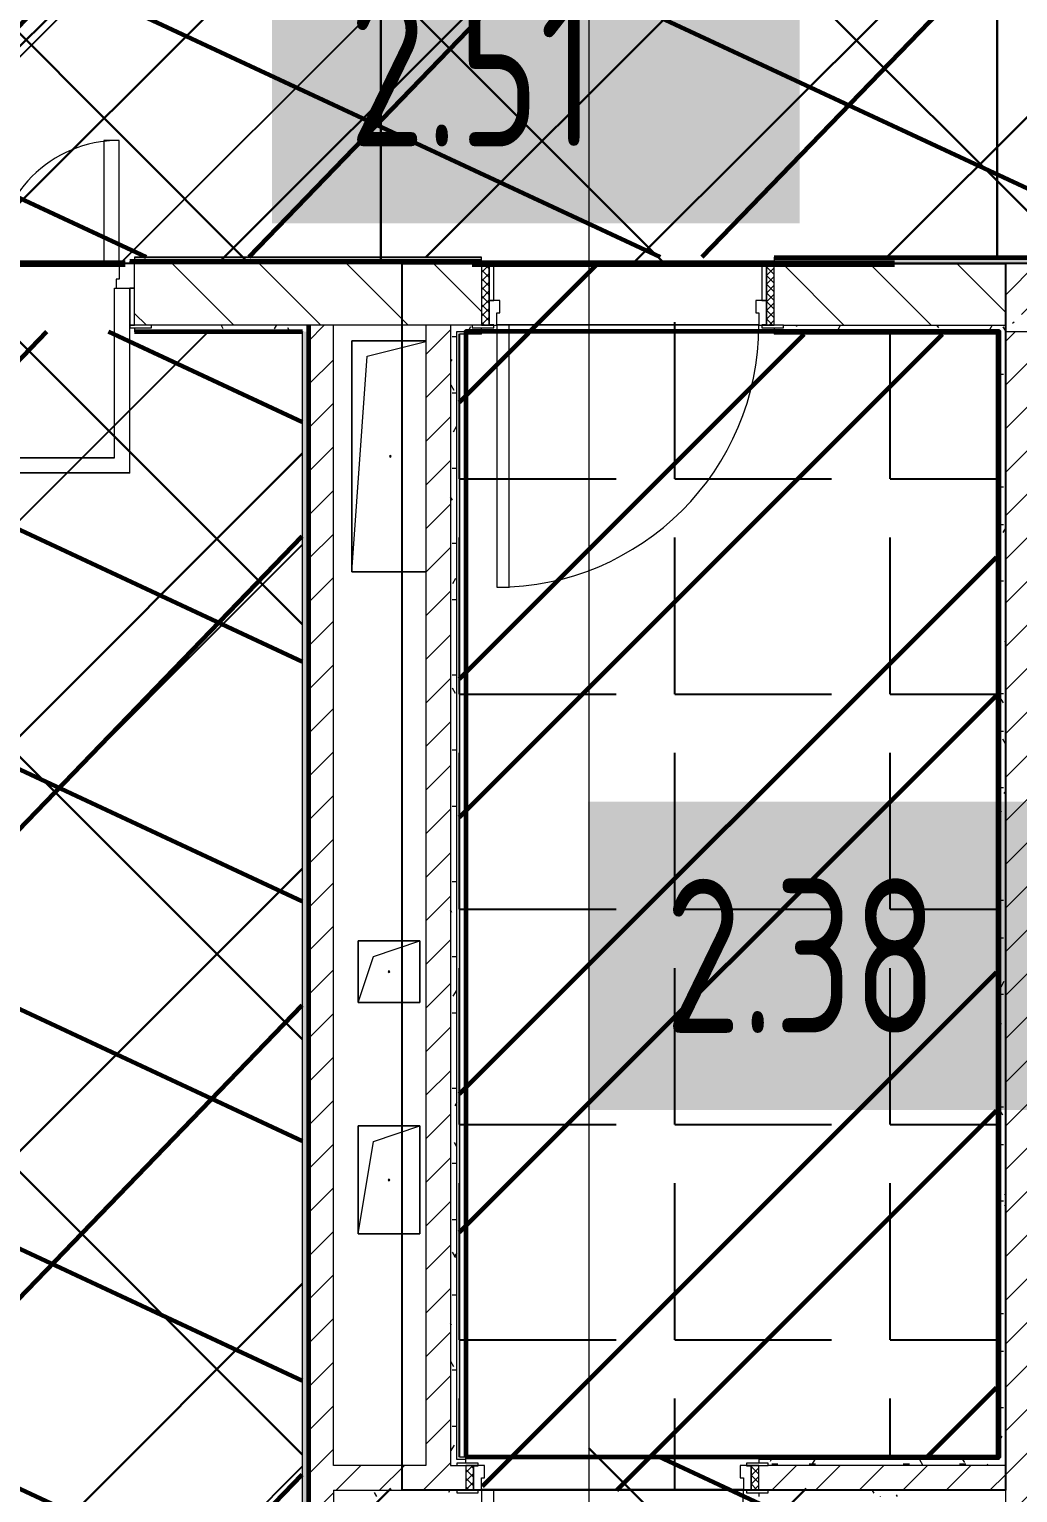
# Model space of a CAD drawing. Header units: millimetres. Extents: x -164500 to 426394, y -51911 to 102118.
# Drawn here: x 239816 to 243022, y 6611 to 11360 of the extents above; entities that cross this region are included whole.
import ezdxf

# ---------------------------------------------------------------- set-up
doc = ezdxf.new("R2010")
doc.units = ezdxf.units.MM
doc.linetypes.add('Осевая', pattern=[6350, 1270, -952.5, 3175, -952.5])
for name, color, linetype, lineweight in [('0) шлифовка', 5, 'Continuous', 60), ('1.4) Плинтус ПЛ-4', 6, 'Continuous', 60), ('196 1-3 этаж гидро изол', 6, 'Continuous', 60), ('284 стык. профилей', 1, 'Continuous', 120), ('5.2) Л-1 Линолеум', 100, 'Continuous', 30), ('7.5) НЗ Линолеум Темпо ПЛЮС', 134, 'Continuous', 30), ('8.1) Нал пол Окт', 5, 'Continuous', 60), ('A-DOOR-2', 7, 'Continuous', 5), ('A-DOOR-FRAM-2', 7, 'Continuous', 5), ('A-FLOR', 7, 'Continuous', 9), ('A-GENM', 7, 'Continuous', 9), ('A-WALL', 7, 'Continuous', 5), ('I-WALL', 7, 'Continuous', 5), ('Оси', 7, 'Continuous', 9), ('Оси-2', 7, 'Осевая', 9)]:
    doc.layers.add(name, color=color, linetype=linetype, lineweight=lineweight)
for name, color, linetype in [('1.2) плитка КР3', 160, 'Continuous'), ('2) защита вин плитк', 6, 'Continuous'), ('3.1) Наливной пол', 3, 'Continuous'), ('3.2.3) Нал-ой пол 4 вып', 3, 'Continuous'), ('3.2.3) Нал-ой пол 5 вып', 5, 'Continuous')]:
    doc.layers.add(name, color=color, linetype=linetype)
doc.layers.add('A-AREA-PATT-2', color=7, linetype='Continuous', lineweight=5, true_color=0xcde0ef, transparency=1)
for name, color, linetype, lineweight, true_color in [('A-DOOR-1', 7, 'Continuous', 5, 0xc0c0c0), ('A-DOOR-FRAM-1', 7, 'Continuous', 5, 0xc0c0c0), ('A-WALL-1', 9, 'Continuous', 5, 0x808080), ('A-WALL-FNSH-1', 9, 'Continuous', 5, 0x808080)]:
    doc.layers.add(name, color=color, linetype=linetype, lineweight=lineweight, true_color=true_color)
doc.styles.add('СПДС', font='ГОСТ тип А.ttf', dxfattribs={"width": 0.9})
pattern_1 = [(45, (148772.12, -0.94), (-70.71068, 70.71068), [])]
pattern_2 = [(0, (148772.123, -0.94), (243.84, 60.96), [20.117, -162.763, 20.117, -162.763, -975.36]), (0, (148772.123, -0.94), (243.84, 60.96), [-365.76, 20.117, -345.643, 20.117, -162.763, -426.72]), (0, (148772.123, -0.94), (243.84, 60.96), [-914.4, 20.117, -101.803, 20.117, -284.683]), (120, (148863.563, 29.54), (-174.71291, 180.691634), [20.117, -162.763, 20.117, -162.763, -975.36]), (120, (148863.563, 29.54), (-174.71291, 180.691634), [-365.76, 20.117, -345.643, 20.117, -162.763, -426.72]), (120, (148863.563, 29.54), (-174.71291, 180.691634), [-914.4, 20.117, -101.803, 20.117, -284.683]), (240, (148894.043, 151.46), (-69.12709, -241.651634), [20.117, -162.763, 20.117, -162.763, -975.36]), (240, (148894.043, 151.46), (-69.12709, -241.651634), [-365.76, 20.117, -345.643, 20.117, -162.763, -426.72]), (240, (148894.043, 151.46), (-69.12709, -241.651634), [-914.4, 20.117, -101.803, 20.117, -284.683])]
pattern_3 = [(45, (240701.1, 10378.5), (-1347.04, 1347.04), [])]
pattern_4 = [(45, (238403.1, 10379), (-1347.04, 1347.04), [])]

# ---------------------------------------------------------------- blocks, each defined once
blk = doc.blocks.new('GM_Отверстие прямоугольное _в плите_ - Отверстие-21984790-Объем проектирования 2 этажа')
at = {"layer": 'A-GENM'}
for p, q in [((-125, -375), (-125, 375)), ((-125, 375), (115, 375)), ((115, 375), (-125, 375)), ((-125, 375), (-125, -375)), ((-75, 325), (115, 372.5)), ((-125, -375), (-75, 325)), ((115, -375), (-125, -375)), ((-125, -375), (115, -375))]:
    blk.add_line(p, q, dxfattribs=at)
for start, end in [(360, 180), (180, 360)]:
    blk.add_arc((0, 0), 2.5, start, end, dxfattribs=at)
blk = doc.blocks.new('GM_Отверстие прямоугольное _в плите_ - Отверстие-21979518-Объем проектирования 2 этажа')
at = {"layer": 'A-GENM'}
for p, q in [((-100, -100), (-100, 100)), ((-100, 100), (100, 100)), ((100, 100), (-100, 100)), ((-100, 100), (-100, -100)), ((-50, 50), (100, 100)), ((100, 100), (100, -100)), ((100, -100), (100, 100)), ((-100, -100), (-50, 50)), ((100, -100), (-100, -100)), ((-100, -100), (100, -100))]:
    blk.add_line(p, q, dxfattribs=at)
for start, end in [(360, 180), (180, 360)]:
    blk.add_arc((0, 0), 2.5, start, end, dxfattribs=at)
blk = doc.blocks.new('GM_Отверстие прямоугольное _в плите_ - Отверстие-21985006-Объем проектирования 2 этажа')
at = {"layer": 'A-GENM'}
for p, q in [((-100, -175), (-100, 175)), ((-100, 175), (100, 175)), ((100, 175), (-100, 175)), ((-100, 175), (-100, -175)), ((-50, 125), (100, 175)), ((100, 175), (100, -175)), ((100, -175), (100, 175)), ((-100, -175), (-50, 125)), ((100, -175), (-100, -175)), ((-100, -175), (100, -175))]:
    blk.add_line(p, q, dxfattribs=at)
for start, end in [(360, 180), (180, 360)]:
    blk.add_arc((0, 0), 2.5, start, end, dxfattribs=at)

msp = doc.modelspace()

# ---------------------------------------------------------------- hatches: boundary and pattern name
at = {"layer": '0) шлифовка', "true_color": 0x2776bb}
h = msp.add_hatch(dxfattribs=at)
h.set_pattern_fill('ANSI31', color=152, scale=222, angle=110)
h.set_pattern_definition([(155, (191173.1, 26480), (-297.8825, -638.811), [])])
h.paths.add_polyline_path([(247251.123, 13399), (247222.123, 13399), (245277.123, 13399), (245277.123, 13392), (245207.123, 13392), (243837.123, 13392.838), (243837.123, 13392), (243767.123, 13392), (243282.123, 13392.339), (243282.123, 13392), (243212.123, 13392), (241842.123, 13393.015), (241842.123, 13392), (241772.123, 13392), (241127.123, 13392.564), (241127.123, 13392), (241047.123, 13392), (241047.123, 13399), (240037.123, 13399), (240037.123, 13392), (239967.123, 13392), (239277.123, 13392.779), (239277.123, 13392), (239197.123, 13392), (239197.123, 13399), (238187.123, 13399), (238187.123, 13392), (238117.123, 13392), (234892.123, 13397.185), (234892.123, 13392), (234812.123, 13392), (234812.123, 13399), (233952.123, 13399), (233952.123, 13392), (233882.123, 13392), (233763.123, 13399), (233763.123, 10401), (237974.123, 10401), (237974.123, 10510), (237974.623, 10621), (238757.123, 10621), (246170.123, 10621), (246170.123, 11341), (246171.123, 11341), (247251.123, 11341)])
h = msp.add_hatch(dxfattribs=at)
h.set_pattern_fill('ANSI31', color=152, scale=222, angle=110)
h.set_pattern_definition([(155, (238403.1, 10379), (-297.882, -638.81), [])])
h.paths.add_polyline_path([(240701.123, 10379), (240157.123, 10379), (238403.123, 10379), (238403.123, 171), (239823.123, 171), (240701.123, 150)])
h = msp.add_hatch(dxfattribs=at)
h.set_pattern_fill('ANSI31', color=152, scale=222, angle=110)
h.set_pattern_definition([(155, (240701.1, 10378.45), (-297.882, -638.81), [])])
h.paths.add_polyline_path([(242961.123, 6598.059), (242182.123, 6598.059), (242182.123, 6612), (242142.123, 6612), (242132.123, 6620), (242132.123, 6660), (242122.123, 6660), (242122.123, 6700), (242142.123, 6700), (242142.123, 6708), (242182.123, 6708), (242182.123, 6729), (241232.123, 6729), (241232.123, 6719.059), (241232.123, 6708), (241272.123, 6708), (241292.123, 6700), (241292.123, 6660), (241282.123, 6660), (241282.123, 6620), (241272.123, 6620), (241272.123, 6612), (241232.123, 6612), (241232.123, 6599.059), (241232.123, 6598.059), (240823.123, 6598.059), (240823.123, 5154.059), (240810.123, 5154.059), (240810.123, 5140), (240802.123, 5095), (240772.123, 5095), (240772.123, 5105), (240722.123, 5105), (240722.123, 5140), (240714.123, 5140), (240714.123, 5154.059), (240701.123, 5154.059), (240701.123, 3755), (240702.123, 3755), (240714.123, 3755), (240714.123, 3770), (240722.123, 3805), (240772.123, 3805), (240772.123, 3815), (240802.123, 3815), (240802.123, 3770), (240810.123, 3770), (240810.123, 3755), (240822.123, 3755), (240823.123, 3755), (240823.123, 525), (241218.123, 525), (241218.123, 524.059), (241218.123, 175), (242402.123, 175), (243302.123, 171), (243302.123, 174.059), (243302.123, 175), (245031.123, 175), (245031.123, 520.059), (245031.123, 521), (245523.123, 521), (245523.123, 520.059), (245523.123, 175), (247802.123, 175), (250341.123, 171), (250341.123, 520.059), (250341.123, 521), (250342.123, 1459.059), (250342.123, 1460), (250334.123, 1460), (250334.123, 1530), (250342.123, 1565), (250382.123, 1565), (250382.123, 2865), (250342.123, 2865), (250342.123, 2900), (250334.123, 2900), (250334.123, 2970), (250342.123, 2970), (250342.123, 2915), (250382.123, 2915), (250382.123, 2970), (250382.123, 5158.059), (249482.123, 5158.059), (249482.123, 5172), (249442.123, 5172), (249432.123, 5180), (249432.123, 5220), (249422.123, 5220), (249422.123, 5260), (249442.123, 5260), (249442.123, 5400), (249442.123, 5408), (249482.123, 5408), (249482.123, 5419.059), (249482.123, 5431), (248432.123, 5431), (248432.123, 5419.059), (248432.123, 5408), (248472.123, 5408), (248472.123, 5400), (248472.123, 5260), (248492.123, 5260), (248492.123, 5220), (248482.123, 5220), (248482.123, 5180), (248472.123, 5180), (248472.123, 5172), (248432.123, 5172), (248432.123, 5159.059), (248432.123, 5158.059), (242961.123, 5158.059)])
at = {"layer": '1.2) плитка КР3'}
h = msp.add_hatch(dxfattribs=at)
h.set_pattern_fill('ANGLE', color=256, scale=100)
h.set_pattern_definition([(0, (241211.1, 10599.06), (0, 698.5), [508, -190.5]), (90, (241211.1, 10599.06), (-698.5, 4e-14), [508, -190.5])])
h.paths.add_polyline_path([(242953.123, 10370.059), (242232.123, 10370.059), (242174.981, 10400.059), (242182.123, 10400.059), (242182.123, 10439.059), (242172.123, 10439.059), (242172.123, 10479.059), (242192.123, 10479.059), (242192.123, 10599.059), (241322.123, 10599.059), (241322.123, 10479.059), (241342.123, 10479.059), (241342.123, 10439.059), (241330.123, 10391.059), (241282.123, 10391.059), (241282.123, 10370.059), (241211.123, 10370.059), (241211.123, 6728.059), (241232.123, 6728.059), (241287.361, 6699.059), (241292.123, 6699.059), (241292.123, 6659.059), (241282.123, 6619.059), (242132.123, 6619.059), (242132.123, 6659.059), (242122.123, 6659.059), (242122.123, 6699.059), (242142.123, 6699.059), (242142.123, 6707.059), (242182.123, 6707.059), (242182.123, 6728.059), (242953.123, 6728.059)])
at = {"layer": '196 1-3 этаж гидро изол'}
h = msp.add_hatch(dxfattribs=at)
h.set_pattern_fill('ANSI32', color=256, scale=100)
h.set_pattern_definition([(45, (241211.1, 10599.1), (-673.52, 673.52), []), (45, (241660.1, 10599.1), (-673.52, 673.52), [])])
h.paths.add_polyline_path([(242953.123, 10370.059), (242232.123, 10370.059), (242174.981, 10400.059), (242182.123, 10400.059), (242182.123, 10439.059), (242172.123, 10439.059), (242172.123, 10479.059), (242192.123, 10479.059), (242192.123, 10599.059), (241322.123, 10599.059), (241322.123, 10479.059), (241342.123, 10479.059), (241342.123, 10439.059), (241330.123, 10391.059), (241282.123, 10391.059), (241282.123, 10370.059), (241211.123, 10370.059), (241211.123, 6728.059), (241232.123, 6728.059), (241287.361, 6699.059), (241292.123, 6699.059), (241292.123, 6659.059), (241282.123, 6619.059), (242132.123, 6619.059), (242132.123, 6659.059), (242122.123, 6659.059), (242122.123, 6699.059), (242142.123, 6699.059), (242142.123, 6707.059), (242182.123, 6707.059), (242182.123, 6728.059), (242953.123, 6728.059)])
at = {"layer": '2) защита вин плитк'}
h = msp.add_hatch(dxfattribs=at)
h.set_pattern_fill('ANSI31', color=256, scale=600)
h.set_pattern_definition(pattern_4)
h.paths.add_polyline_path([(240701.123, 10379), (240157.123, 10379), (238403.123, 10379), (238403.123, 171), (239823.123, 171), (240701.123, 150)])
h = msp.add_hatch(dxfattribs=at)
h.set_pattern_fill('ANSI31', color=256, scale=600)
h.set_pattern_definition(pattern_4)
h.paths.add_polyline_path([(240701.123, 10379), (240157.123, 10379), (238403.123, 10379), (238403.123, 171), (239823.123, 171), (240701.123, 150)])
h = msp.add_hatch(dxfattribs=at)
h.set_pattern_fill('ANSI31', color=256, scale=600)
h.set_pattern_definition(pattern_3)
h.paths.add_polyline_path([(242961.123, 6598.059), (242182.123, 6598.059), (242182.123, 6612), (242142.123, 6612), (242132.123, 6620), (242132.123, 6660), (242122.123, 6660), (242122.123, 6700), (242142.123, 6700), (242142.123, 6708), (242182.123, 6708), (242182.123, 6729), (241232.123, 6729), (241232.123, 6719.059), (241232.123, 6708), (241272.123, 6708), (241292.123, 6700), (241292.123, 6660), (241282.123, 6660), (241282.123, 6620), (241272.123, 6620), (241272.123, 6612), (241232.123, 6612), (241232.123, 6599.059), (241232.123, 6598.059), (240823.123, 6598.059), (240823.123, 5154.059), (240810.123, 5154.059), (240810.123, 5140), (240802.123, 5095), (240772.123, 5095), (240772.123, 5105), (240722.123, 5105), (240722.123, 5140), (240714.123, 5140), (240714.123, 5154.059), (240701.123, 5154.059), (240701.123, 3755), (240702.123, 3755), (240714.123, 3755), (240714.123, 3770), (240722.123, 3805), (240772.123, 3805), (240772.123, 3815), (240802.123, 3815), (240802.123, 3770), (240810.123, 3770), (240810.123, 3755), (240822.123, 3755), (240823.123, 3755), (240823.123, 525), (241218.123, 525), (241218.123, 524.059), (241218.123, 175), (242402.123, 175), (243302.123, 171), (243302.123, 174.059), (243302.123, 175), (245031.123, 175), (245031.123, 520.059), (245031.123, 521), (245523.123, 521), (245523.123, 520.059), (245523.123, 175), (247802.123, 175), (250341.123, 171), (250341.123, 520.059), (250341.123, 521), (250342.123, 1459.059), (250342.123, 1460), (250334.123, 1460), (250334.123, 1530), (250342.123, 1565), (250382.123, 1565), (250382.123, 2865), (250342.123, 2865), (250342.123, 2900), (250334.123, 2900), (250334.123, 2970), (250342.123, 2970), (250342.123, 2915), (250382.123, 2915), (250382.123, 2970), (250382.123, 5158.059), (249482.123, 5158.059), (249482.123, 5172), (249442.123, 5172), (249432.123, 5180), (249432.123, 5220), (249422.123, 5220), (249422.123, 5260), (249442.123, 5260), (249442.123, 5400), (249442.123, 5408), (249482.123, 5408), (249482.123, 5419.059), (249482.123, 5431), (248432.123, 5431), (248432.123, 5419.059), (248432.123, 5408), (248472.123, 5408), (248472.123, 5400), (248472.123, 5260), (248492.123, 5260), (248492.123, 5220), (248482.123, 5220), (248482.123, 5180), (248472.123, 5180), (248472.123, 5172), (248432.123, 5172), (248432.123, 5159.059), (248432.123, 5158.059), (242961.123, 5158.059)])
at = {"layer": '3.1) Наливной пол'}
h = msp.add_hatch(dxfattribs=at)
h.set_pattern_fill('ANSI31', color=256, scale=600)
h.set_pattern_definition(pattern_3)
h.paths.add_polyline_path([(242961.123, 6598.059), (242182.123, 6598.059), (242182.123, 6612), (242142.123, 6612), (242132.123, 6620), (242132.123, 6660), (242122.123, 6660), (242122.123, 6700), (242142.123, 6700), (242142.123, 6708), (242182.123, 6708), (242182.123, 6729), (241232.123, 6729), (241232.123, 6719.059), (241232.123, 6708), (241272.123, 6708), (241292.123, 6700), (241292.123, 6660), (241282.123, 6660), (241282.123, 6620), (241272.123, 6620), (241272.123, 6612), (241232.123, 6612), (241232.123, 6599.059), (241232.123, 6598.059), (240823.123, 6598.059), (240823.123, 5154.059), (240810.123, 5154.059), (240810.123, 5140), (240802.123, 5095), (240772.123, 5095), (240772.123, 5105), (240722.123, 5105), (240722.123, 5140), (240714.123, 5140), (240714.123, 5154.059), (240701.123, 5154.059), (240701.123, 3755), (240702.123, 3755), (240714.123, 3755), (240714.123, 3770), (240722.123, 3805), (240772.123, 3805), (240772.123, 3815), (240802.123, 3815), (240802.123, 3770), (240810.123, 3770), (240810.123, 3755), (240822.123, 3755), (240823.123, 3755), (240823.123, 525), (241218.123, 525), (241218.123, 524.059), (241218.123, 175), (242402.123, 175), (243302.123, 171), (243302.123, 174.059), (243302.123, 175), (245031.123, 175), (245031.123, 520.059), (245031.123, 521), (245523.123, 521), (245523.123, 520.059), (245523.123, 175), (247802.123, 175), (250341.123, 171), (250341.123, 520.059), (250341.123, 521), (250342.123, 1459.059), (250342.123, 1460), (250334.123, 1460), (250334.123, 1530), (250342.123, 1565), (250382.123, 1565), (250382.123, 2865), (250342.123, 2865), (250342.123, 2900), (250334.123, 2900), (250334.123, 2970), (250342.123, 2970), (250342.123, 2915), (250382.123, 2915), (250382.123, 2970), (250382.123, 5158.059), (249482.123, 5158.059), (249482.123, 5172), (249442.123, 5172), (249432.123, 5180), (249432.123, 5220), (249422.123, 5220), (249422.123, 5260), (249442.123, 5260), (249442.123, 5400), (249442.123, 5408), (249482.123, 5408), (249482.123, 5419.059), (249482.123, 5431), (248432.123, 5431), (248432.123, 5419.059), (248432.123, 5408), (248472.123, 5408), (248472.123, 5400), (248472.123, 5260), (248492.123, 5260), (248492.123, 5220), (248482.123, 5220), (248482.123, 5180), (248472.123, 5180), (248472.123, 5172), (248432.123, 5172), (248432.123, 5159.059), (248432.123, 5158.059), (242961.123, 5158.059)])
at = {"layer": '3.2.3) Нал-ой пол 4 вып'}
h = msp.add_hatch(dxfattribs=at)
h.set_pattern_fill('ANSI31', color=256, scale=600)
h.set_pattern_definition(pattern_3)
h.paths.add_polyline_path([(242961.123, 6598.059), (242182.123, 6598.059), (242182.123, 6612), (242142.123, 6612), (242132.123, 6620), (242132.123, 6660), (242122.123, 6660), (242122.123, 6700), (242142.123, 6700), (242142.123, 6708), (242182.123, 6708), (242182.123, 6729), (241232.123, 6729), (241232.123, 6719.059), (241232.123, 6708), (241272.123, 6708), (241292.123, 6700), (241292.123, 6660), (241282.123, 6660), (241282.123, 6620), (241272.123, 6620), (241272.123, 6612), (241232.123, 6612), (241232.123, 6599.059), (241232.123, 6598.059), (240823.123, 6598.059), (240823.123, 5154.059), (240810.123, 5154.059), (240810.123, 5140), (240802.123, 5095), (240772.123, 5095), (240772.123, 5105), (240722.123, 5105), (240722.123, 5140), (240714.123, 5140), (240714.123, 5154.059), (240701.123, 5154.059), (240701.123, 3755), (240702.123, 3755), (240714.123, 3755), (240714.123, 3770), (240722.123, 3805), (240772.123, 3805), (240772.123, 3815), (240802.123, 3815), (240802.123, 3770), (240810.123, 3770), (240810.123, 3755), (240822.123, 3755), (240823.123, 3755), (240823.123, 525), (241218.123, 525), (241218.123, 524.059), (241218.123, 175), (242402.123, 175), (243302.123, 171), (243302.123, 174.059), (243302.123, 175), (245031.123, 175), (245031.123, 520.059), (245031.123, 521), (245523.123, 521), (245523.123, 520.059), (245523.123, 175), (247802.123, 175), (250341.123, 171), (250341.123, 520.059), (250341.123, 521), (250342.123, 1459.059), (250342.123, 1460), (250334.123, 1460), (250334.123, 1530), (250342.123, 1565), (250382.123, 1565), (250382.123, 2865), (250342.123, 2865), (250342.123, 2900), (250334.123, 2900), (250334.123, 2970), (250342.123, 2970), (250342.123, 2915), (250382.123, 2915), (250382.123, 2970), (250382.123, 5158.059), (249482.123, 5158.059), (249482.123, 5172), (249442.123, 5172), (249432.123, 5180), (249432.123, 5220), (249422.123, 5220), (249422.123, 5260), (249442.123, 5260), (249442.123, 5400), (249442.123, 5408), (249482.123, 5408), (249482.123, 5419.059), (249482.123, 5431), (248432.123, 5431), (248432.123, 5419.059), (248432.123, 5408), (248472.123, 5408), (248472.123, 5400), (248472.123, 5260), (248492.123, 5260), (248492.123, 5220), (248482.123, 5220), (248482.123, 5180), (248472.123, 5180), (248472.123, 5172), (248432.123, 5172), (248432.123, 5159.059), (248432.123, 5158.059), (242961.123, 5158.059)])
at = {"layer": '3.2.3) Нал-ой пол 5 вып'}
h = msp.add_hatch(dxfattribs=at)
h.set_pattern_fill('ANSI34', color=256, scale=222)
h.set_pattern_definition([(45, (205553, 26879), (-2990.43, 2990.43), []), (45, (206550, 26879), (-2990.43, 2990.43), []), (45, (207546.7, 26879), (-2990.43, 2990.43), []), (45, (208543.6, 26879), (-2990.43, 2990.43), [])])
h.paths.add_polyline_path([(246191.123, 13400), (249601.123, 13400), (249601.123, 11339.058), (246191.123, 11339.058)])
h.paths.add_polyline_path([(246191.123, 10599.059), (233742.123, 10599.059), (233742.123, 13400), (246191.123, 13400)])
h = msp.add_hatch(dxfattribs=at)
h.set_pattern_fill('ANSI34', color=256, scale=222)
h.set_pattern_definition([(45, (238403, 10379), (-2990.4, 2990.4), []), (45, (239400, 10379), (-2990.4, 2990.4), []), (45, (240396.7, 10379), (-2990.4, 2990.4), []), (45, (241393.6, 10379), (-2990.4, 2990.4), [])])
h.paths.add_polyline_path([(240701.123, 10379), (240157.123, 10379), (238403.123, 10379), (238403.123, 171), (239823.123, 171), (240701.123, 150)])
at = {"layer": '5.2) Л-1 Линолеум'}
h = msp.add_hatch(dxfattribs=at)
h.set_pattern_fill('ANSI37', color=256, scale=300)
h.set_pattern_definition([(45, (233742.1, 26815), (-673.52, 673.52), []), (135, (233742.1, 26815), (-673.52, -673.52), [])])
h.paths.add_polyline_path([(247230.123, 13358.059), (247201.123, 13358.059), (233742.123, 13358.059), (233742.123, 10599.059), (237954.623, 10599.059), (237954.623, 10600.059), (238736.123, 10600.059), (244310.116, 10600.059), (244310.116, 10601.059), (245958.898, 10601.059), (246149.123, 10600.163), (246149.123, 11320.058), (247230.123, 11320.058)])
h = msp.add_hatch(dxfattribs=at)
h.set_pattern_fill('ANSI37', color=256, scale=300)
h.set_pattern_definition([(45, (238403.1, 10379), (-673.52, 673.52), []), (135, (238403.1, 10379), (-673.52, -673.52), [])])
h.paths.add_polyline_path([(240701.123, 10405.74), (240157.123, 10405.74), (238403.123, 10405.74), (238403.123, 197.74), (239823.123, 197.74), (240701.123, 176.74)])
h = msp.add_hatch(dxfattribs=at)
h.set_pattern_fill('ANSI37', color=256, scale=300)
h.set_pattern_definition([(45, (240701.1, 10378.5), (-673.52, 673.52), []), (135, (240701.1, 10378.5), (-673.52, -673.52), [])])
h.paths.add_polyline_path([(242961.123, 6624.798), (242182.123, 6624.798), (242182.123, 6638.74), (242142.123, 6638.74), (242132.123, 6646.74), (242132.123, 6686.74), (242122.123, 6686.74), (242122.123, 6726.74), (242142.123, 6726.74), (242142.123, 6734.74), (242182.123, 6734.74), (242182.123, 6755.74), (241232.123, 6755.74), (241232.123, 6745.798), (241232.123, 6734.74), (241272.123, 6734.74), (241292.123, 6726.74), (241292.123, 6686.74), (241282.123, 6686.74), (241282.123, 6646.74), (241272.123, 6646.74), (241272.123, 6638.74), (241232.123, 6638.74), (241232.123, 6625.798), (241232.123, 6624.798), (240823.123, 6624.798), (240823.123, 5180.798), (240810.123, 5180.798), (240810.123, 5166.74), (240802.123, 5121.74), (240772.123, 5121.74), (240772.123, 5131.74), (240722.123, 5131.74), (240722.123, 5166.74), (240714.123, 5166.74), (240714.123, 5180.798), (240701.123, 5180.798), (240701.123, 3781.74), (240702.123, 3781.74), (240714.123, 3781.74), (240714.123, 3796.74), (240722.123, 3831.74), (240772.123, 3831.74), (240772.123, 3841.74), (240802.123, 3841.74), (240802.123, 3796.74), (240810.123, 3796.74), (240810.123, 3781.74), (240822.123, 3781.74), (240823.123, 3781.74), (240823.123, 551.74), (241218.123, 551.74), (241218.123, 550.798), (241218.123, 201.74), (242402.123, 201.74), (243302.123, 197.74), (243302.123, 200.798), (243302.123, 201.74), (245031.123, 201.74), (245031.123, 546.798), (245031.123, 547.74), (245523.123, 547.74), (245523.123, 546.798), (245523.123, 201.74), (247802.123, 201.74), (250341.123, 197.74), (250341.123, 546.798), (250341.123, 547.74), (250342.123, 1485.798), (250342.123, 1486.74), (250334.123, 1486.74), (250334.123, 1556.74), (250342.123, 1591.74), (250382.123, 1591.74), (250382.123, 2891.74), (250342.123, 2891.74), (250342.123, 2926.74), (250334.123, 2926.74), (250334.123, 2996.74), (250342.123, 2996.74), (250342.123, 2941.74), (250382.123, 2941.74), (250382.123, 2996.74), (250382.123, 5184.798), (249482.123, 5184.798), (249482.123, 5198.74), (249442.123, 5198.74), (249432.123, 5206.74), (249432.123, 5246.74), (249422.123, 5246.74), (249422.123, 5286.74), (249442.123, 5286.74), (249442.123, 5426.74), (249442.123, 5434.74), (249482.123, 5434.74), (249482.123, 5445.798), (249482.123, 5457.74), (248432.123, 5457.74), (248432.123, 5445.798), (248432.123, 5434.74), (248472.123, 5434.74), (248472.123, 5426.74), (248472.123, 5286.74), (248492.123, 5286.74), (248492.123, 5246.74), (248482.123, 5246.74), (248482.123, 5206.74), (248472.123, 5206.74), (248472.123, 5198.74), (248432.123, 5198.74), (248432.123, 5185.798), (248432.123, 5184.798), (242961.123, 5184.798)])
at = {"layer": '7.5) НЗ Линолеум Темпо ПЛЮС'}
h = msp.add_hatch(dxfattribs=at)
h.set_pattern_fill('ANSI31', color=256, scale=333)
h.set_pattern_definition([(45, (191173.1, 26480), (-747.606, 747.606), [])])
h.paths.add_polyline_path([(247251.123, 13399), (247222.123, 13399), (245277.123, 13399), (245277.123, 13392), (245207.123, 13392), (243837.123, 13392.838), (243837.123, 13392), (243767.123, 13392), (243282.123, 13392.339), (243282.123, 13392), (243212.123, 13392), (241842.123, 13393.015), (241842.123, 13392), (241772.123, 13392), (241127.123, 13392.564), (241127.123, 13392), (241047.123, 13392), (241047.123, 13399), (240037.123, 13399), (240037.123, 13392), (239967.123, 13392), (239277.123, 13392.779), (239277.123, 13392), (239197.123, 13392), (239197.123, 13399), (238187.123, 13399), (238187.123, 13392), (238117.123, 13392), (234892.123, 13397.185), (234892.123, 13392), (234812.123, 13392), (234812.123, 13399), (233952.123, 13399), (233952.123, 13392), (233882.123, 13392), (233763.123, 13399), (233763.123, 10401), (237974.123, 10401), (237974.123, 10510), (237974.623, 10621), (238757.123, 10621), (246170.123, 10621), (246170.123, 11341), (246171.123, 11341), (247251.123, 11341)])
at = {"layer": '8.1) Нал пол Окт', "transparency": 33554687}
h = msp.add_hatch(dxfattribs=at)
h.set_pattern_fill('ANSI31', color=256, scale=333, angle=1)
h.set_pattern_definition([(46, (191173.1, 26480), (-760.54, 734.445), [])])
h.paths.add_polyline_path([(247251.123, 13399), (247222.123, 13399), (245277.123, 13399), (245277.123, 13392), (245207.123, 13392), (243837.123, 13392.838), (243837.123, 13392), (243767.123, 13392), (243282.123, 13392.339), (243282.123, 13392), (243212.123, 13392), (241842.123, 13393.015), (241842.123, 13392), (241772.123, 13392), (241127.123, 13392.564), (241127.123, 13392), (241047.123, 13392), (241047.123, 13399), (240037.123, 13399), (240037.123, 13392), (239967.123, 13392), (239277.123, 13392.779), (239277.123, 13392), (239197.123, 13392), (239197.123, 13399), (238187.123, 13399), (238187.123, 13392), (238117.123, 13392), (234892.123, 13397.185), (234892.123, 13392), (234812.123, 13392), (234812.123, 13399), (233952.123, 13399), (233952.123, 13392), (233882.123, 13392), (233763.123, 13399), (233763.123, 10401), (237974.123, 10401), (237974.123, 10510), (237974.623, 10621), (238757.123, 10621), (246170.123, 10621), (246170.123, 11341), (246171.123, 11341), (247251.123, 11341)])
h = msp.add_hatch(dxfattribs=at)
h.set_pattern_fill('ANSI31', color=256, scale=333, angle=1)
h.set_pattern_definition([(46, (238403.1, 10379), (-760.54, 734.44), [])])
h.paths.add_polyline_path([(240701.123, 10379), (240157.123, 10379), (238403.123, 10379), (238403.123, 171), (239823.123, 171), (240701.123, 150)])
at = {"layer": 'A-AREA-PATT-2'}
h = msp.add_hatch(color=256, dxfattribs=at)
h.paths.add_polyline_path([(241221.623, 6723.559), (241232.123, 6723.559), (241231.732, 6728.059), (241211.123, 6728.059), (241211.123, 10370.059), (241282.123, 10370.059), (241282.123, 10374.559), (241206.623, 10374.559), (241206.623, 6723.559), (241211.123, 6723.559)])
h.paths.add_polyline_path([(242196.986, 6723.559), (242957.623, 6723.559), (242957.623, 10374.559), (242232.123, 10374.559), (242232.123, 10370.059), (242953.123, 10368.716), (242953.123, 6728.059), (242182.123, 6728.059), (242182.123, 6723.559), (242192.123, 6723.559)])
at = {"layer": 'A-DOOR-2'}
h = msp.add_hatch(dxfattribs=at)
h.set_pattern_fill('FP_33', color=256, angle=180, style=0, pattern_type=2)
h.set_pattern_definition([(315, (239943.212, 10334.374), (14.14214, 14.14214), []), (45, (239943.212, 10334.374), (-14.14214, 14.14214), [])])
h.paths.add_polyline_path([(241307.123, 10399.059), (241307.123, 10599.059), (241282.123, 10599.059), (241282.123, 10399.059)])
h = msp.add_hatch(dxfattribs=at)
h.set_pattern_fill('FP_35', color=256, angle=180, style=0, pattern_type=2)
h.set_pattern_definition([(315, (239893.212, 6554.374), (14.14214, 14.14214), []), (45, (239893.212, 6554.374), (-14.14214, 14.14214), [])])
h.paths.add_polyline_path([(241232.123, 6619.059), (241257.123, 6620.492), (241257.123, 6699.059), (241232.123, 6699.059), (241232.123, 6620.492)])
at = {"layer": 'A-DOOR-FRAM-2'}
h = msp.add_hatch(dxfattribs=at)
h.set_pattern_fill('FP_34', color=256, angle=180, style=0, pattern_type=2)
h.set_pattern_definition([(225, (242066.007, 10334.374), (14.1421, -14.1421), []), (315, (242066.007, 10334.374), (14.1421, 14.1421), [])])
h.paths.add_polyline_path([(242207.123, 10399.059), (242232.123, 10400.492), (242232.123, 10599.059), (242207.123, 10599.059), (242207.123, 10400.059)])
h = msp.add_hatch(dxfattribs=at)
h.set_pattern_fill('FP_36', color=256, angle=180, style=0, pattern_type=2)
h.set_pattern_definition([(225, (242016.007, 6554.374), (14.1421, -14.1421), []), (315, (242016.007, 6554.374), (14.1421, 14.1421), [])])
h.paths.add_polyline_path([(242157.123, 6619.059), (242182.123, 6621.311), (242182.123, 6699.059), (242157.123, 6698.418), (242157.123, 6620.492)])
at = {"layer": 'I-WALL'}
h = msp.add_hatch(dxfattribs=at)
h.set_pattern_fill('FP_191', color=256, style=0, pattern_type=2)
h.set_pattern_definition(pattern_2)
h.paths.add_polyline_path([(246171.123, 10599.059), (246170.123, 10619.059), (242232.123, 10619.059), (242232.123, 10607.059), (242262.123, 10607.059), (242262.123, 10599.059), (246170.123, 10599.059)])
h.paths.add_polyline_path([(240802.123, 10599.059), (241252.123, 10599.059), (241252.123, 10607.059), (241282.123, 10607.059), (241282.123, 10619.059), (240157.123, 10619.059), (240157.123, 10607.059), (240212.123, 10607.059), (240212.123, 10599.059), (240722.123, 10599.059)])
h.paths.add_polyline_path([(238503.267, 10599.059), (238702.123, 10599.059), (238702.123, 10607.059), (238757.123, 10607.059), (238757.123, 10619.059), (238157.716, 10617.011), (238382.123, 10599.059)])
h.paths.add_polyline_path([(238122.123, 10599.059), (238132.123, 10599.059), (238132.123, 10619.059), (237995.623, 10619.059), (237995.623, 10599.059)])
h = msp.add_hatch(dxfattribs=at)
h.set_pattern_fill('FP_23', color=256, style=0, pattern_type=2)
h.set_pattern_definition([(135, (148772.12, -0.94), (-141.42136, -141.42136), [])])
h.paths.add_polyline_path([(242971.821, 10399.059), (242982.123, 10400.492), (242982.123, 10599.059), (242232.123, 10599.059), (242232.123, 10399.059), (242839.673, 10399.059)])
h.paths.add_polyline_path([(241282.123, 10399.059), (241282.123, 10599.059), (240157.123, 10599.059), (240157.123, 10399.059), (241252.123, 10399.059)])
h.paths.add_polyline_path([(238702.123, 10399.059), (238757.123, 10399.059), (238757.123, 10599.059), (238382.123, 10599.059), (238383.989, 10399.059), (238503.267, 10399.059)])
h = msp.add_hatch(dxfattribs=at)
h.set_pattern_fill('FP_1', color=256, style=0, pattern_type=2)
h.set_pattern_definition([(45, (148772.12, -0.94), (-114.04925, 114.04925), []), (45, (148886.17, -0.94), (-114.04925, 114.04925), [201.612, -40.322, 6.706, -33.617])])
h.paths.add_polyline_path([(242982.123, 10379.059), (250382.123, 10379.059), (250382.123, 10599.059), (242982.123, 10599.059), (242982.123, 10379.672)])
h = msp.add_hatch(dxfattribs=at)
h.set_pattern_fill('FP_191', color=256, style=0, pattern_type=2)
h.set_pattern_definition(pattern_2)
h.paths.add_polyline_path([(238731.44, 10379.059), (238757.123, 10379.059), (238757.123, 10391.059), (238702.123, 10391.059), (238702.123, 10399.059), (238382.123, 10399.059), (238382.123, 10379.059), (238702.123, 10379.059)])
h.paths.add_polyline_path([(240702.123, 10379.059), (240722.123, 10379.059), (240722.123, 10399.059), (240212.123, 10397.04), (240212.123, 10391.059), (240157.123, 10391.059), (240157.123, 10379.059), (240671.47, 10379.059)])
h = msp.add_hatch(dxfattribs=at)
h.set_pattern_fill('FP_191', color=256, style=0, pattern_type=2)
h.set_pattern_definition(pattern_2)
h.paths.add_polyline_path([(240722.123, 99.059), (240722.123, 119.059), (240702.123, 99.059), (240718.123, 99.059)])
h.paths.add_polyline_path([(240722.123, 119.059), (240720.468, 3699.059), (240714.123, 3699.059), (240714.123, 3754.059), (240702.123, 3754.059), (240702.123, 120.059), (240719.733, 119.178)])
h.paths.add_polyline_path([(240702.123, 5154.059), (240714.123, 5154.059), (240715.184, 5209.059), (240722.123, 5209.059), (240722.123, 10379.059), (240702.123, 10378.059), (240702.123, 5174.059)])
h = msp.add_hatch(dxfattribs=at)
h.set_pattern_fill('FP_22', color=256, style=0, pattern_type=2)
h.set_pattern_definition(pattern_1)
h.paths.add_polyline_path([(240723.44, 124.059), (240802.123, 124.059), (240802.123, 3754.059), (240722.123, 3754.059), (240722.123, 124.059)])
h.paths.add_polyline_path([(240722.123, 5154.059), (240802.123, 5154.059), (240802.123, 10399.059), (240722.123, 10397.006), (240722.123, 5179.059)])
h = msp.add_hatch(dxfattribs=at)
h.set_pattern_fill('FP_22', color=256, style=0, pattern_type=2)
h.set_pattern_definition(pattern_1)
h.paths.add_polyline_path([(241102.123, 6699.059), (241182.123, 6699.059), (241182.123, 10399.059), (241102.123, 10399.059), (241102.123, 6746.683)])
h = msp.add_hatch(dxfattribs=at)
h.set_pattern_fill('FP_191', color=256, style=0, pattern_type=2)
h.set_pattern_definition(pattern_2)
h.paths.add_polyline_path([(241182.123, 10379.059), (241282.123, 10379.059), (241282.123, 10391.059), (241252.123, 10392.941), (241252.123, 10399.059), (241182.123, 10399.059), (241182.123, 10393.478)])
h.paths.add_polyline_path([(242962.123, 10379.059), (242982.123, 10379.672), (242982.123, 10399.059), (242262.123, 10398.237), (242262.123, 10391.059), (242232.123, 10391.059), (242232.123, 10379.059), (242953.123, 10379.059)])
h = msp.add_hatch(dxfattribs=at)
h.set_pattern_fill('FP_191', color=256, style=0, pattern_type=2)
h.set_pattern_definition(pattern_2)
h.paths.add_polyline_path([(241182.123, 6699.059), (241202.123, 6699.059), (241202.123, 10379.059), (241182.123, 10379.059), (241182.123, 6707.059)])
h = msp.add_hatch(dxfattribs=at)
h.set_pattern_fill('FP_191', color=256, style=0, pattern_type=2)
h.set_pattern_definition(pattern_2)
h.paths.add_polyline_path([(242980.893, 6719.059), (242982.123, 6719.059), (242982.123, 10379.059), (242962.123, 10379.059), (242962.123, 6719.059), (242972.123, 6719.059)])
h = msp.add_hatch(dxfattribs=at)
h.set_pattern_fill('FP_22', color=256, style=0, pattern_type=2)
h.set_pattern_definition(pattern_1)
h.paths.add_polyline_path([(243062.123, 5399.059), (243062.123, 10379.059), (242982.123, 10379.059), (242982.123, 5399.059)])
h = msp.add_hatch(dxfattribs=at)
h.set_pattern_fill('FP_22', color=256, style=0, pattern_type=2)
h.set_pattern_definition(pattern_1)
h.paths.add_polyline_path([(242982.123, 6619.059), (242980.929, 6699.059), (242182.123, 6699.059), (242182.123, 6619.059), (242976.153, 6619.059)])
h.paths.add_polyline_path([(241102.123, 6619.059), (241232.123, 6620.492), (241232.123, 6699.059), (240802.123, 6698.632), (240803.231, 6619.059), (241032.838, 6619.059)])
h = msp.add_hatch(dxfattribs=at)
h.set_pattern_fill('FP_191', color=256, style=0, pattern_type=2)
h.set_pattern_definition(pattern_2)
h.paths.add_polyline_path([(242839.673, 6699.059), (242982.123, 6699.059), (242980.893, 6719.059), (242182.123, 6719.059), (242182.123, 6707.059), (242212.123, 6707.059), (242212.123, 6699.059)])
h.paths.add_polyline_path([(241232.015, 6707.059), (241232.123, 6707.059), (241231.853, 6719.059), (241202.123, 6719.059), (241202.123, 6707.059), (241220.123, 6707.059)])
h = msp.add_hatch(dxfattribs=at)
h.set_pattern_fill('FP_191', color=256, style=0, pattern_type=2)
h.set_pattern_definition(pattern_2)
h.paths.add_polyline_path([(242957.123, 6599.059), (242961.123, 6599.059), (242962.123, 6619.059), (242212.123, 6618.288), (242212.123, 6611.059), (242182.123, 6611.059), (242182.123, 6599.059), (242951.846, 6599.059)])
h.paths.add_polyline_path([(241032.838, 6599.059), (241232.123, 6599.059), (241232.123, 6611.059), (241202.123, 6611.059), (241202.123, 6619.059), (240802.123, 6619.059), (240802.123, 6599.059), (240822.123, 6599.059)])
h = msp.add_hatch(dxfattribs=at)
h.set_pattern_fill('FP_191', color=256, style=0, pattern_type=2)
h.set_pattern_definition(pattern_2)
h.paths.add_polyline_path([(242982.123, 5179.059), (242982.123, 6619.059), (242962.123, 6619.059), (242962.123, 5179.059)])

# ---------------------------------------------------------------- linework, layer by layer
at = {"layer": '1.2) плитка КР3'}
for points in [[(233742.123, 13389.059), (269982.123, 13389.059), (269982.123, 10599.059), (233742.123, 10599.059)], [(241024.925, 10599.059), (242982.123, 10599.059), (242982.123, 6619.059), (241024.925, 6619.059)]]:
    msp.add_lwpolyline(points, close=True, dxfattribs=at)
at = {"layer": '1.4) Плинтус ПЛ-4'}
for p, q in [((240157.123, 10379.059), (240702.123, 10379.059)), ((240722.123, 5209.059), (240722.123, 10399.059))]:
    msp.add_line(p, q, dxfattribs=at)
for points in [[(242232.123, 10619.559), (246171.123, 10619.059), (246170.123, 11340.068), (247336.123, 11339.058)], [(240142.123, 10607.059), (241282.123, 10607.059)]]:
    msp.add_lwpolyline(points, dxfattribs=at)
at = {"layer": '196 1-3 этаж гидро изол'}
msp.add_lwpolyline([(241232.123, 6728.059), (242962.123, 6728.059), (242962.123, 10379.059), (241232.123, 10379.059)], close=True, dxfattribs=at)
at = {"layer": '284 стык. профилей'}
for points in [[(238757.123, 10599.059), (240127.003, 10599.059)], [(241252.123, 10599.059), (242622.003, 10599.059)]]:
    msp.add_lwpolyline(points, dxfattribs=at)
at = {"layer": '7.5) НЗ Линолеум Темпо ПЛЮС'}
for points in [[(240955.931, 13397.059), (240955.931, 10600.883)], [(242955.931, 13397.059), (242955.931, 10619.059)]]:
    msp.add_lwpolyline(points, dxfattribs=at)
at = {"layer": 'A-DOOR-1'}
for p, q in [((240107.123, 10999.059), (240057.123, 10999.059)), ((240057.123, 10999.059), (240057.123, 10599.059)), ((240107.123, 10599.059), (240107.123, 10999.059)), ((240057.123, 10599.059), (240107.123, 10599.059)), ((241372.123, 10399.059), (241332.123, 10399.059)), ((241332.123, 10399.059), (241332.123, 9549.059)), ((241372.123, 9549.059), (241372.123, 10399.059)), ((241332.123, 9549.059), (241372.123, 9549.059)), ((241322.123, 6619.059), (241282.123, 6619.059)), ((241282.123, 6619.059), (241282.123, 5769.059)), ((241322.123, 5769.059), (241322.123, 6619.059))]:
    msp.add_line(p, q, dxfattribs=at)
for centre, radius, start, end in [((240107.123, 10599.059), 400, 90, 180), ((241332.123, 10399.059), 850, 270, 0), ((241282.123, 6619.059), 850, 270, 0)]:
    msp.add_arc(centre, radius, start, end, dxfattribs=at)
at = {"layer": 'A-DOOR-FRAM-1'}
for p, q in [((240107.123, 10599.059), (240107.123, 10549.059)), ((240157.123, 10599.059), (240107.123, 10599.059)), ((240212.123, 10607.059), (240142.123, 10607.059)), ((240142.123, 10607.059), (240142.123, 10599.059)), ((240142.123, 10599.059), (240212.123, 10599.059)), ((240157.123, 10519.059), (240157.123, 10599.059)), ((240212.123, 10599.059), (240212.123, 10607.059)), ((241322.123, 10607.059), (241252.123, 10607.059)), ((241252.123, 10607.059), (241252.123, 10599.059)), ((241252.123, 10599.059), (241322.123, 10599.059)), ((241307.123, 10599.059), (241282.123, 10599.059)), ((241282.123, 10599.059), (241282.123, 10399.059)), ((241307.123, 10399.059), (241307.123, 10599.059)), ((241322.123, 10599.059), (241307.123, 10599.059)), ((241307.123, 10599.059), (241307.123, 10479.059)), ((241322.123, 10599.059), (241322.123, 10607.059)), ((241322.123, 10479.059), (241322.123, 10599.059)), ((242192.123, 10607.059), (242192.123, 10599.059)), ((242262.123, 10607.059), (242192.123, 10607.059)), ((242192.123, 10599.059), (242192.123, 10479.059)), ((242207.123, 10599.059), (242192.123, 10599.059)), ((242192.123, 10599.059), (242262.123, 10599.059)), ((242207.123, 10599.059), (242207.123, 10399.059)), ((242232.123, 10599.059), (242207.123, 10599.059)), ((242207.123, 10479.059), (242207.123, 10599.059)), ((242232.123, 10399.059), (242232.123, 10599.059)), ((242262.123, 10599.059), (242262.123, 10607.059)), ((240107.123, 10549.059), (240097.123, 10549.059)), ((240097.123, 10549.059), (240097.123, 10519.059)), ((240097.123, 10519.059), (240157.123, 10519.059)), ((240157.123, 10519.059), (240142.123, 10519.059)), ((240142.123, 10519.059), (240142.123, 10399.059)), ((240157.123, 10399.059), (240157.123, 10519.059)), ((241342.123, 10479.059), (241307.123, 10479.059)), ((241307.123, 10479.059), (241307.123, 10399.059)), ((241307.123, 10479.059), (241322.123, 10479.059)), ((241342.123, 10439.059), (241342.123, 10479.059)), ((242207.123, 10479.059), (242172.123, 10479.059)), ((242172.123, 10479.059), (242172.123, 10439.059)), ((242192.123, 10479.059), (242207.123, 10479.059)), ((242207.123, 10399.059), (242207.123, 10479.059)), ((241322.123, 10400.059), (241307.123, 10400.059)), ((241307.123, 10400.059), (241307.123, 10399.059)), ((241322.123, 10399.059), (241322.123, 10400.059)), ((241332.123, 10399.059), (241332.123, 10439.059)), ((241332.123, 10439.059), (241342.123, 10439.059)), ((242172.123, 10439.059), (242182.123, 10439.059)), ((242182.123, 10439.059), (242182.123, 10399.059)), ((242192.123, 10400.059), (242192.123, 10399.059)), ((242207.123, 10400.059), (242192.123, 10400.059)), ((242207.123, 10399.059), (242207.123, 10400.059)), ((240142.123, 10399.059), (240157.123, 10399.059)), ((240212.123, 10399.059), (240142.123, 10399.059)), ((240142.123, 10399.059), (240142.123, 10391.059)), ((240142.123, 10391.059), (240212.123, 10391.059)), ((240212.123, 10391.059), (240212.123, 10399.059)), ((241322.123, 10399.059), (241252.123, 10399.059)), ((241252.123, 10399.059), (241252.123, 10391.059)), ((241252.123, 10391.059), (241322.123, 10391.059)), ((241282.123, 10399.059), (241307.123, 10399.059)), ((241307.123, 10399.059), (241332.123, 10399.059)), ((241307.123, 10399.059), (241322.123, 10399.059)), ((241322.123, 10391.059), (241322.123, 10399.059)), ((242182.123, 10399.059), (242207.123, 10399.059)), ((242192.123, 10399.059), (242207.123, 10399.059)), ((242192.123, 10399.059), (242192.123, 10391.059)), ((242262.123, 10399.059), (242192.123, 10399.059)), ((242192.123, 10391.059), (242262.123, 10391.059)), ((242207.123, 10399.059), (242232.123, 10399.059)), ((242262.123, 10391.059), (242262.123, 10399.059)), ((241272.123, 6707.059), (241202.123, 6707.059)), ((241202.123, 6707.059), (241202.123, 6699.059)), ((241202.123, 6699.059), (241272.123, 6699.059)), ((241257.123, 6699.059), (241232.123, 6699.059)), ((241232.123, 6699.059), (241232.123, 6619.059)), ((241292.123, 6699.059), (241257.123, 6699.059)), ((241257.123, 6699.059), (241257.123, 6619.059)), ((241257.123, 6619.059), (241257.123, 6699.059)), ((241272.123, 6699.059), (241257.123, 6699.059)), ((241257.123, 6699.059), (241257.123, 6698.059)), ((241257.123, 6698.059), (241272.123, 6698.059)), ((241272.123, 6699.059), (241272.123, 6707.059)), ((241272.123, 6698.059), (241272.123, 6699.059)), ((241292.123, 6659.059), (241292.123, 6699.059)), ((242157.123, 6699.059), (242122.123, 6699.059)), ((242122.123, 6699.059), (242122.123, 6659.059)), ((242142.123, 6707.059), (242142.123, 6699.059)), ((242212.123, 6707.059), (242142.123, 6707.059)), ((242142.123, 6699.059), (242142.123, 6698.059)), ((242157.123, 6699.059), (242142.123, 6699.059)), ((242142.123, 6699.059), (242212.123, 6699.059)), ((242142.123, 6698.059), (242157.123, 6698.059)), ((242157.123, 6619.059), (242157.123, 6699.059)), ((242157.123, 6699.059), (242157.123, 6619.059)), ((242182.123, 6699.059), (242157.123, 6699.059)), ((242157.123, 6698.059), (242157.123, 6699.059)), ((242182.123, 6619.059), (242182.123, 6699.059)), ((242212.123, 6699.059), (242212.123, 6707.059)), ((241282.123, 6619.059), (241282.123, 6659.059)), ((241282.123, 6659.059), (241292.123, 6659.059)), ((242122.123, 6659.059), (242132.123, 6659.059)), ((242132.123, 6659.059), (242132.123, 6619.059)), ((241272.123, 6619.059), (241202.123, 6619.059)), ((241202.123, 6619.059), (241202.123, 6611.059)), ((241202.123, 6611.059), (241272.123, 6611.059)), ((241232.123, 6619.059), (241257.123, 6619.059)), ((241272.123, 6620.059), (241257.123, 6620.059)), ((241257.123, 6620.059), (241257.123, 6619.059)), ((241257.123, 6619.059), (241282.123, 6619.059)), ((241257.123, 6619.059), (241272.123, 6619.059)), ((241272.123, 6619.059), (241272.123, 6620.059)), ((241272.123, 6611.059), (241272.123, 6619.059)), ((242132.123, 6619.059), (242157.123, 6619.059)), ((242142.123, 6620.059), (242142.123, 6619.059)), ((242157.123, 6620.059), (242142.123, 6620.059)), ((242142.123, 6619.059), (242157.123, 6619.059)), ((242142.123, 6619.059), (242142.123, 6611.059)), ((242212.123, 6619.059), (242142.123, 6619.059)), ((242142.123, 6611.059), (242212.123, 6611.059)), ((242157.123, 6619.059), (242157.123, 6620.059)), ((242157.123, 6619.059), (242182.123, 6619.059)), ((242212.123, 6611.059), (242212.123, 6619.059))]:
    msp.add_line(p, q, dxfattribs=at)
at = {"layer": 'A-FLOR'}
for p, q in [((240107.123, 10600), (238857.123, 10600)), ((240107.123, 10599.059), (238857.123, 10599.059)), ((240671.47, 10600), (240182.123, 10600)), ((240671.47, 10599.059), (240182.123, 10599.059)), ((240092.123, 9970), (240092.123, 10520)), ((240092.123, 10520), (240142.123, 10520)), ((240092.123, 9969.059), (240092.123, 10519.059)), ((240092.123, 10519.059), (240142.123, 10519.059)), ((240142.123, 9920), (240142.123, 10520)), ((240142.123, 9919.059), (240142.123, 10519.059)), ((241332.123, 10401.434), (242182.123, 10401.434)), ((242182.123, 10401), (241332.123, 10401)), ((241332.123, 10400.492), (242182.123, 10400.492)), ((242182.123, 10400.059), (241332.123, 10400.059)), ((238822.123, 9970), (240092.123, 9970)), ((238822.123, 9969.059), (240092.123, 9969.059)), ((240142.123, 9920), (238772.123, 9920)), ((240142.123, 9919.059), (238772.123, 9919.059)), ((242132.123, 6621.434), (241282.123, 6621.434)), ((242132.123, 6620.492), (241282.123, 6620.492)), ((241322.123, 6620), (242132.123, 6620)), ((241322.123, 6619.059), (242132.123, 6619.059))]:
    msp.add_line(p, q, dxfattribs=at)
at = {"layer": 'A-WALL'}
for p, q in [((241252.123, 10599.059), (240671.47, 10599.059)), ((242232.123, 10619.059), (246171.123, 10619.059)), ((242982.123, 6699.059), (242982.123, 10599.059)), ((241252.123, 10399.059), (240212.123, 10399.059)), ((240702.123, 10379.059), (240702.123, 10378.059)), ((241182.123, 10399.059), (241182.123, 6699.059)), ((242262.123, 10399.059), (242982.123, 10399.059)), ((241182.123, 6699.059), (241202.123, 6699.059)), ((242982.123, 6699.059), (242212.123, 6699.059)), ((240802.123, 6619.059), (241202.123, 6619.059)), ((240802.123, 6619.059), (240802.123, 5209.059)), ((242982.123, 6619.059), (242212.123, 6619.059)), ((242982.123, 6619.059), (242982.123, 5179.059))]:
    msp.add_line(p, q, dxfattribs=at)
at = {"layer": 'A-WALL-1'}
for p, q in [((241282.123, 10619.059), (240157.123, 10619.059)), ((240157.123, 10619.059), (240157.123, 10607.059)), ((241282.123, 10607.059), (241282.123, 10619.059)), ((242232.123, 10619.059), (242232.123, 10607.059)), ((242262.123, 10599.059), (246191.123, 10599.059)), ((240157.123, 10391.059), (240157.123, 10379.059)), ((240802.123, 6699.059), (240802.123, 10399.059)), ((241102.123, 10399.059), (241102.123, 6699.059)), ((241282.123, 10379.059), (241282.123, 10391.059)), ((242232.123, 10391.059), (242232.123, 10379.059)), ((242982.123, 10379.059), (250382.123, 10379.059)), ((241102.123, 6699.059), (240802.123, 6699.059)), ((241232.123, 6707.059), (241232.123, 6719.059)), ((242182.123, 6719.059), (242182.123, 6707.059)), ((242182.123, 6611.059), (242182.123, 6599.059))]:
    msp.add_line(p, q, dxfattribs=at)
at = {"layer": 'A-WALL-FNSH-1'}
for p, q in [((241282.123, 10620.059), (240157.123, 10620.059)), ((240157.123, 10620.059), (240157.123, 10619.059)), ((241282.123, 10619.059), (241282.123, 10620.059)), ((246170.123, 10620.059), (242232.123, 10620.059)), ((242232.123, 10620.059), (242232.123, 10619.059)), ((240157.123, 10379.059), (240157.123, 10378.059)), ((240157.123, 10378.059), (240701.123, 10378.059)), ((240701.123, 10378.059), (240701.123, 5154.059)), ((240702.123, 5154.059), (240702.123, 10378.059))]:
    msp.add_line(p, q, dxfattribs=at)
at = {"layer": 'I-WALL'}
for p, q in [((241202.123, 10379.059), (241282.123, 10379.059)), ((241202.123, 6719.059), (241202.123, 10379.059)), ((241282.123, 10370.059), (241211.123, 10370.059)), ((241211.123, 10370.059), (241211.123, 6728.059)), ((241282.123, 10370.059), (241282.123, 10379.059)), ((242232.123, 10379.059), (242962.123, 10379.059)), ((242232.123, 10379.059), (242232.123, 10370.059)), ((242953.123, 10370.059), (242232.123, 10370.059)), ((242953.123, 6719.559), (242953.123, 10370.059)), ((242962.123, 6719.059), (242962.123, 10379.059)), ((241232.123, 6719.059), (241202.123, 6719.059)), ((241211.123, 6728.059), (241232.123, 6728.059)), ((241232.123, 6719.059), (241232.123, 6728.059)), ((242182.123, 6728.059), (242962.123, 6728.059)), ((242182.123, 6728.059), (242182.123, 6719.059)), ((242962.123, 6719.059), (242182.123, 6719.059)), ((242953.123, 6719.559), (242962.123, 6719.559))]:
    msp.add_line(p, q, dxfattribs=at)
at = {"layer": 'Оси'}
msp.add_lwpolyline([(241632.123, -1907.2), (241632.123, 3092.8), (241632.123, 16914.156), (241632.123, 21914.156)], dxfattribs=at)
at = {"layer": 'Оси-2'}
msp.add_line((241632.123, 3093.741), (241632.123, 16915.097), dxfattribs=at)

# ---------------------------------------------------------------- block references
at = {"layer": 'A-GENM'}
for name, p in [('GM_Отверстие прямоугольное _в плите_ - Отверстие-21984790-Объем проектирования 2 этажа', (240987.123, 9973.892)), ('GM_Отверстие прямоугольное _в плите_ - Отверстие-21979518-Объем проектирования 2 этажа', (240982.172, 8301.49)), ('GM_Отверстие прямоугольное _в плите_ - Отверстие-21985006-Объем проектирования 2 этажа', (240982.17, 7626.069))]:
    msp.add_blockref(name, p, dxfattribs=at)

# ---------------------------------------------------------------- texts
at = {"char_height": 500, "attachment_point": 1, "style": 'СПДС', "bg_fill": 1, "box_fill_scale": 1.5, "bg_fill_color": 7, "bg_fill_true_color": 16777215, "bg_fill_transparency": 0}
for s, insert, width in [('2.51', (240852.878, 11479.639), 1212.1515), ('2.38', (241877.844, 8603.078), 1327.5945)]:
    msp.add_mtext(s, dxfattribs=dict(at, insert=insert, width=width))

doc.saveas('drawing.dxf')
